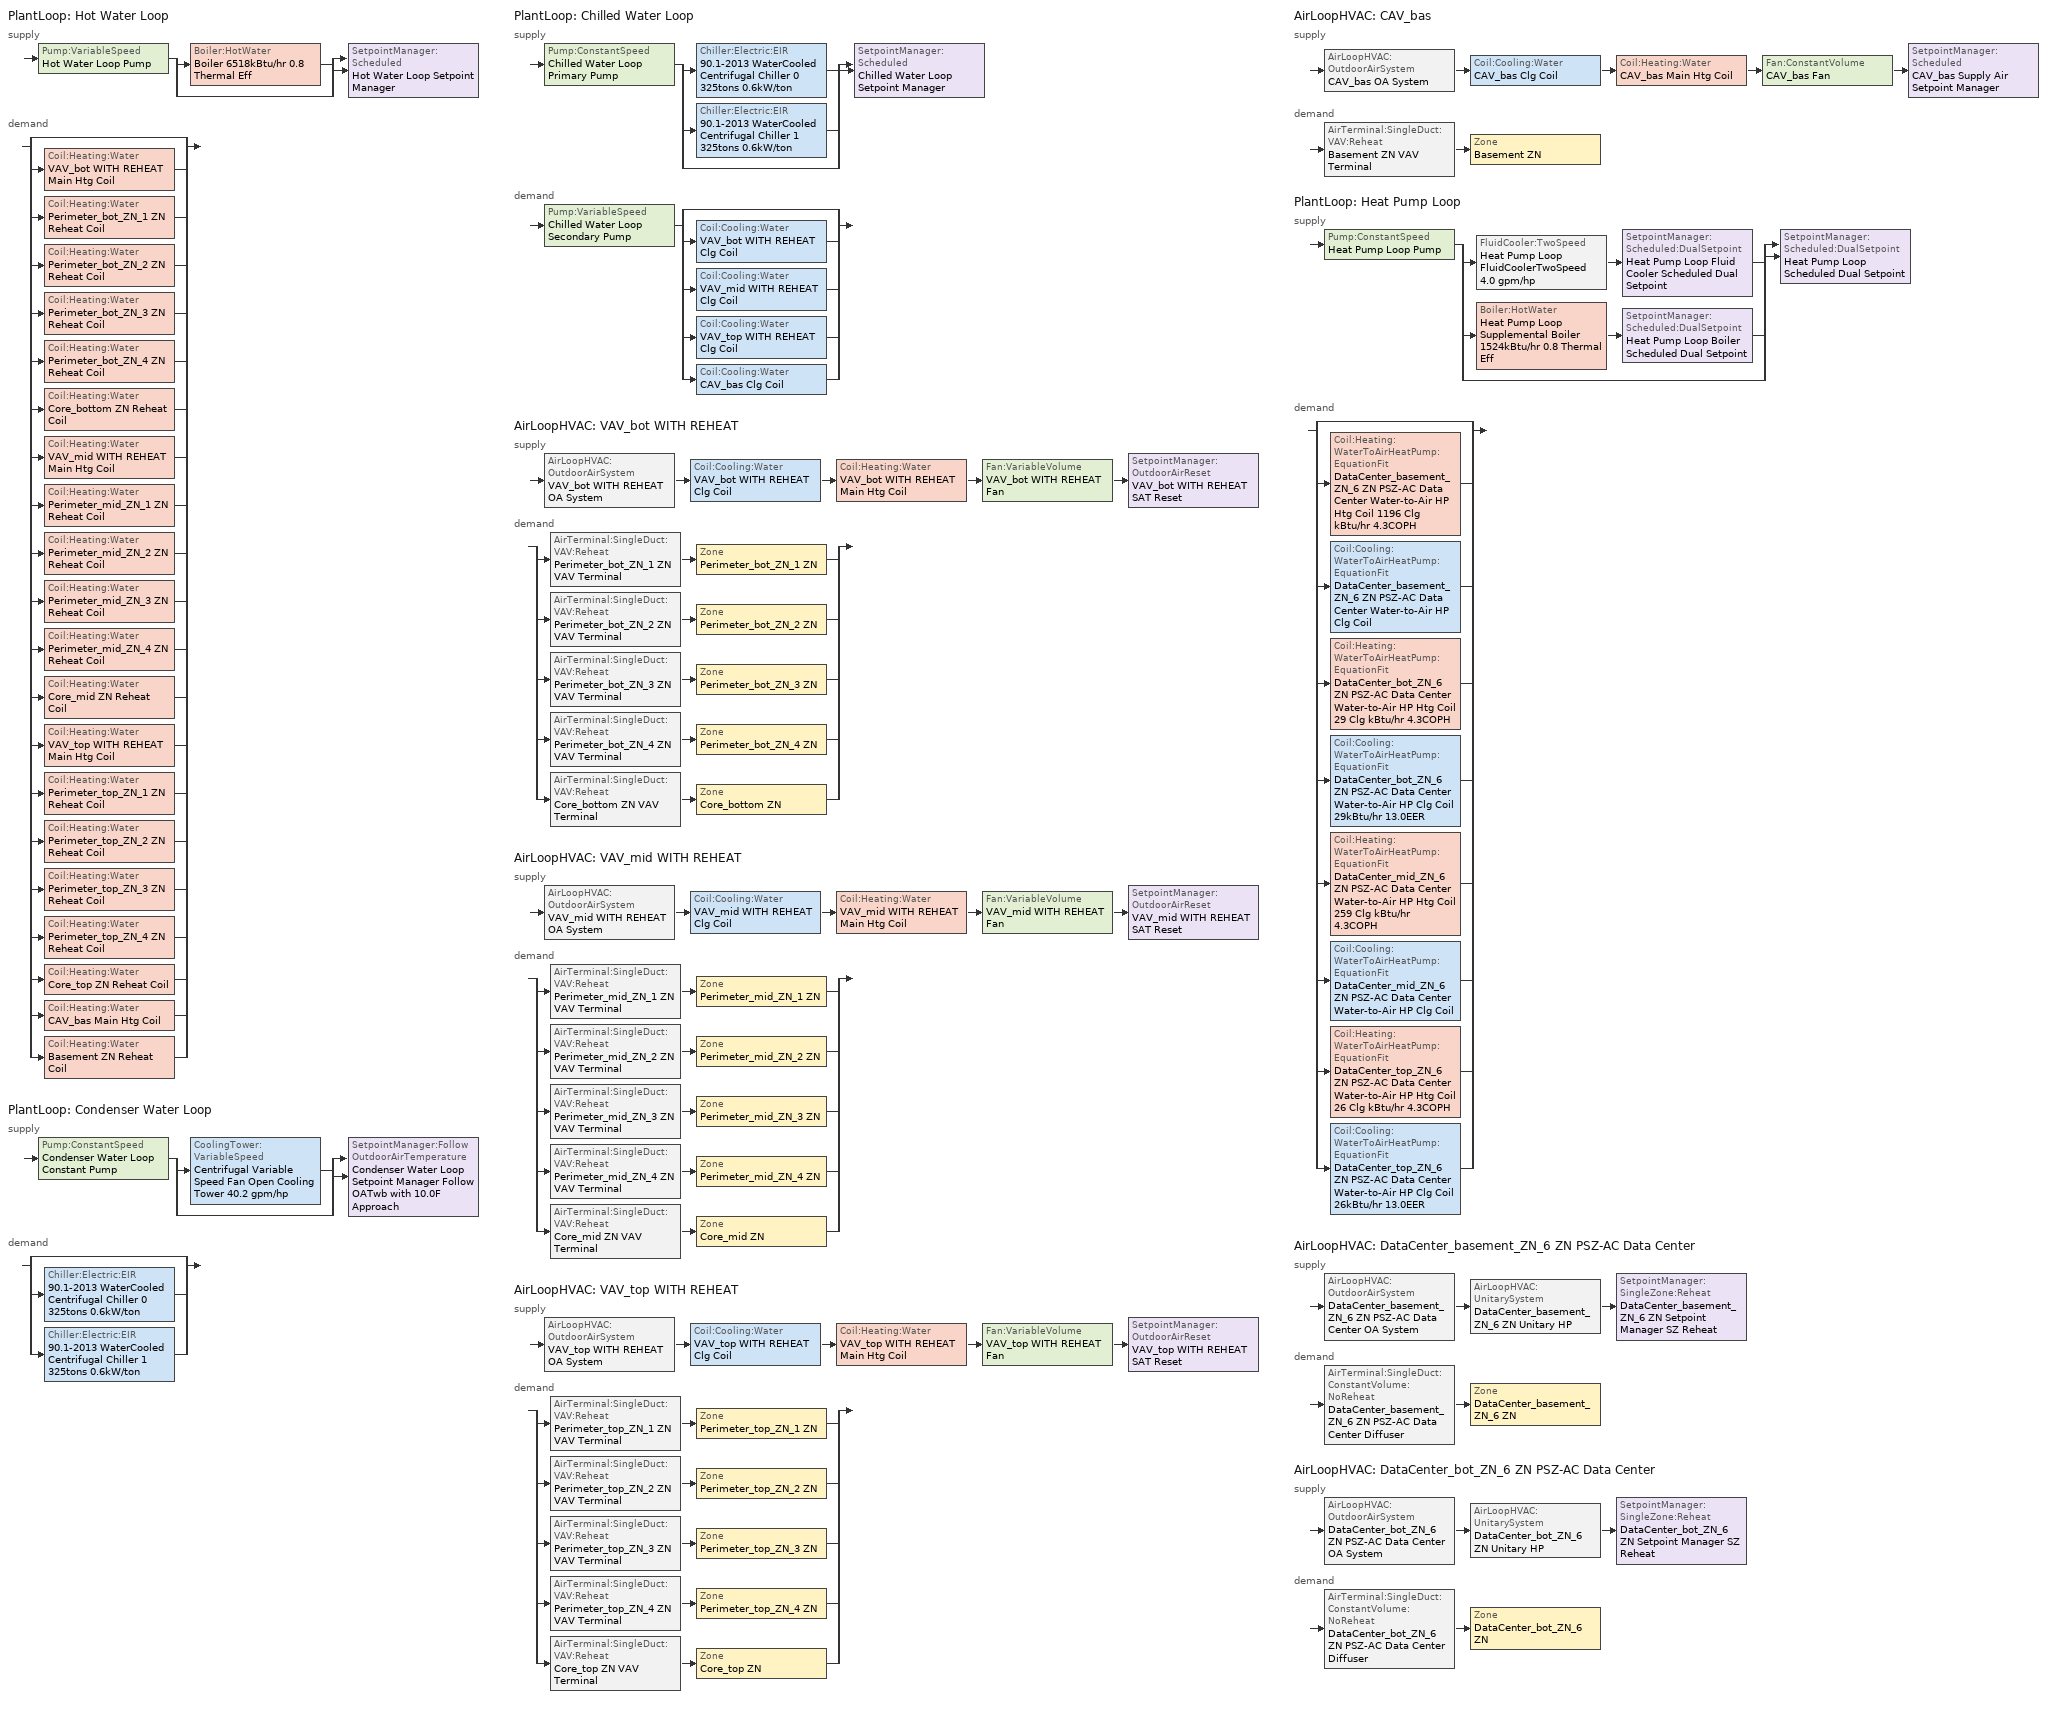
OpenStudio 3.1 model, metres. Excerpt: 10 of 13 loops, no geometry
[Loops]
PlantLoop 'Hot Water Loop'
 supply: Pump:VariableSpeed 'Hot Water Loop Pump' > split
  | Boiler:HotWater 'Boiler 6518kBtu/hr 0.8 Thermal Eff'
  | bypass
  join > SetpointManager:Scheduled 'Hot Water Loop Setpoint Manager'
 demand: split
  | bypass
  | Coil:Heating:Water 'VAV_bot WITH REHEAT Main Htg Coil'
  | Coil:Heating:Water 'Perimeter_bot_ZN_1 ZN Reheat Coil'
  | Coil:Heating:Water 'Perimeter_bot_ZN_2 ZN Reheat Coil'
  | Coil:Heating:Water 'Perimeter_bot_ZN_3 ZN Reheat Coil'
  | Coil:Heating:Water 'Perimeter_bot_ZN_4 ZN Reheat Coil'
  | Coil:Heating:Water 'Core_bottom ZN Reheat Coil'
  | Coil:Heating:Water 'VAV_mid WITH REHEAT Main Htg Coil'
  | Coil:Heating:Water 'Perimeter_mid_ZN_1 ZN Reheat Coil'
  | Coil:Heating:Water 'Perimeter_mid_ZN_2 ZN Reheat Coil'
  | Coil:Heating:Water 'Perimeter_mid_ZN_3 ZN Reheat Coil'
  | Coil:Heating:Water 'Perimeter_mid_ZN_4 ZN Reheat Coil'
  | Coil:Heating:Water 'Core_mid ZN Reheat Coil'
  | Coil:Heating:Water 'VAV_top WITH REHEAT Main Htg Coil'
  | Coil:Heating:Water 'Perimeter_top_ZN_1 ZN Reheat Coil'
  | Coil:Heating:Water 'Perimeter_top_ZN_2 ZN Reheat Coil'
  | Coil:Heating:Water 'Perimeter_top_ZN_3 ZN Reheat Coil'
  | Coil:Heating:Water 'Perimeter_top_ZN_4 ZN Reheat Coil'
  | Coil:Heating:Water 'Core_top ZN Reheat Coil'
  | Coil:Heating:Water 'CAV_bas Main Htg Coil'
  | Coil:Heating:Water 'Basement ZN Reheat Coil'
PlantLoop 'Condenser Water Loop'
 supply: Pump:ConstantSpeed 'Condenser Water Loop Constant Pump' > split
  | CoolingTower:VariableSpeed 'Centrifugal Variable Speed Fan Open Cooling Tower 40.2 gpm/hp'
  | bypass
  join > SetpointManager:FollowOutdoorAirTemperature 'Condenser Water Loop Setpoint Manager Follow OATwb with 10.0F Approach'
 demand: split
  | bypass
  | Chiller:Electric:EIR '90.1-2013 WaterCooled  Centrifugal Chiller 0 325tons 0.6kW/ton'
  | Chiller:Electric:EIR '90.1-2013 WaterCooled  Centrifugal Chiller 1 325tons 0.6kW/ton'
PlantLoop 'Chilled Water Loop'
 supply: Pump:ConstantSpeed 'Chilled Water Loop Primary Pump' > split
  | Chiller:Electric:EIR '90.1-2013 WaterCooled  Centrifugal Chiller 0 325tons 0.6kW/ton'
  | Chiller:Electric:EIR '90.1-2013 WaterCooled  Centrifugal Chiller 1 325tons 0.6kW/ton'
  | bypass
  join > SetpointManager:Scheduled 'Chilled Water Loop Setpoint Manager'
 demand: Pump:VariableSpeed 'Chilled Water Loop Secondary Pump' > split
  | bypass
  | Coil:Cooling:Water 'VAV_bot WITH REHEAT Clg Coil'
  | Coil:Cooling:Water 'VAV_mid WITH REHEAT Clg Coil'
  | Coil:Cooling:Water 'VAV_top WITH REHEAT Clg Coil'
  | Coil:Cooling:Water 'CAV_bas Clg Coil'
AirLoopHVAC 'VAV_bot WITH REHEAT'
 supply: AirLoopHVAC:OutdoorAirSystem 'VAV_bot WITH REHEAT OA System' > Coil:Cooling:Water 'VAV_bot WITH REHEAT Clg Coil' > Coil:Heating:Water 'VAV_bot WITH REHEAT Main Htg Coil' > Fan:VariableVolume 'VAV_bot WITH REHEAT Fan' > SetpointManager:OutdoorAirReset 'VAV_bot WITH REHEAT SAT Reset'
 demand: split
  | AirTerminal:SingleDuct:VAV:Reheat 'Perimeter_bot_ZN_1 ZN VAV Terminal' > Zone 'Perimeter_bot_ZN_1 ZN'
  | AirTerminal:SingleDuct:VAV:Reheat 'Perimeter_bot_ZN_2 ZN VAV Terminal' > Zone 'Perimeter_bot_ZN_2 ZN'
  | AirTerminal:SingleDuct:VAV:Reheat 'Perimeter_bot_ZN_3 ZN VAV Terminal' > Zone 'Perimeter_bot_ZN_3 ZN'
  | AirTerminal:SingleDuct:VAV:Reheat 'Perimeter_bot_ZN_4 ZN VAV Terminal' > Zone 'Perimeter_bot_ZN_4 ZN'
  | AirTerminal:SingleDuct:VAV:Reheat 'Core_bottom ZN VAV Terminal' > Zone 'Core_bottom ZN'
AirLoopHVAC 'VAV_mid WITH REHEAT'
 supply: AirLoopHVAC:OutdoorAirSystem 'VAV_mid WITH REHEAT OA System' > Coil:Cooling:Water 'VAV_mid WITH REHEAT Clg Coil' > Coil:Heating:Water 'VAV_mid WITH REHEAT Main Htg Coil' > Fan:VariableVolume 'VAV_mid WITH REHEAT Fan' > SetpointManager:OutdoorAirReset 'VAV_mid WITH REHEAT SAT Reset'
 demand: split
  | AirTerminal:SingleDuct:VAV:Reheat 'Perimeter_mid_ZN_1 ZN VAV Terminal' > Zone 'Perimeter_mid_ZN_1 ZN'
  | AirTerminal:SingleDuct:VAV:Reheat 'Perimeter_mid_ZN_2 ZN VAV Terminal' > Zone 'Perimeter_mid_ZN_2 ZN'
  | AirTerminal:SingleDuct:VAV:Reheat 'Perimeter_mid_ZN_3 ZN VAV Terminal' > Zone 'Perimeter_mid_ZN_3 ZN'
  | AirTerminal:SingleDuct:VAV:Reheat 'Perimeter_mid_ZN_4 ZN VAV Terminal' > Zone 'Perimeter_mid_ZN_4 ZN'
  | AirTerminal:SingleDuct:VAV:Reheat 'Core_mid ZN VAV Terminal' > Zone 'Core_mid ZN'
AirLoopHVAC 'VAV_top WITH REHEAT'
 supply: AirLoopHVAC:OutdoorAirSystem 'VAV_top WITH REHEAT OA System' > Coil:Cooling:Water 'VAV_top WITH REHEAT Clg Coil' > Coil:Heating:Water 'VAV_top WITH REHEAT Main Htg Coil' > Fan:VariableVolume 'VAV_top WITH REHEAT Fan' > SetpointManager:OutdoorAirReset 'VAV_top WITH REHEAT SAT Reset'
 demand: split
  | AirTerminal:SingleDuct:VAV:Reheat 'Perimeter_top_ZN_1 ZN VAV Terminal' > Zone 'Perimeter_top_ZN_1 ZN'
  | AirTerminal:SingleDuct:VAV:Reheat 'Perimeter_top_ZN_2 ZN VAV Terminal' > Zone 'Perimeter_top_ZN_2 ZN'
  | AirTerminal:SingleDuct:VAV:Reheat 'Perimeter_top_ZN_3 ZN VAV Terminal' > Zone 'Perimeter_top_ZN_3 ZN'
  | AirTerminal:SingleDuct:VAV:Reheat 'Perimeter_top_ZN_4 ZN VAV Terminal' > Zone 'Perimeter_top_ZN_4 ZN'
  | AirTerminal:SingleDuct:VAV:Reheat 'Core_top ZN VAV Terminal' > Zone 'Core_top ZN'
AirLoopHVAC 'CAV_bas'
 supply: AirLoopHVAC:OutdoorAirSystem 'CAV_bas OA System' > Coil:Cooling:Water 'CAV_bas Clg Coil' > Coil:Heating:Water 'CAV_bas Main Htg Coil' > Fan:ConstantVolume 'CAV_bas Fan' > SetpointManager:Scheduled 'CAV_bas Supply Air Setpoint Manager'
 demand: AirTerminal:SingleDuct:VAV:Reheat 'Basement ZN VAV Terminal' > Zone 'Basement ZN'
PlantLoop 'Heat Pump Loop'
 supply: Pump:ConstantSpeed 'Heat Pump Loop Pump' > split
  | FluidCooler:TwoSpeed 'Heat Pump Loop FluidCoolerTwoSpeed 4.0 gpm/hp' > SetpointManager:Scheduled:DualSetpoint 'Heat Pump Loop Fluid Cooler Scheduled Dual Setpoint'
  | Boiler:HotWater 'Heat Pump Loop Supplemental Boiler 1524kBtu/hr 0.8 Thermal Eff' > SetpointManager:Scheduled:DualSetpoint 'Heat Pump Loop Boiler Scheduled Dual Setpoint'
  | bypass
  join > SetpointManager:Scheduled:DualSetpoint 'Heat Pump Loop Scheduled Dual Setpoint'
 demand: split
  | bypass
  | Coil:Heating:WaterToAirHeatPump:EquationFit 'DataCenter_basement_ZN_6 ZN PSZ-AC Data Center Water-to-Air HP Htg Coil 1196 Clg kBtu/hr 4.3COPH'
  | Coil:Cooling:WaterToAirHeatPump:EquationFit 'DataCenter_basement_ZN_6 ZN PSZ-AC Data Center Water-to-Air HP Clg Coil'
  | Coil:Heating:WaterToAirHeatPump:EquationFit 'DataCenter_bot_ZN_6 ZN PSZ-AC Data Center Water-to-Air HP Htg Coil 29 Clg kBtu/hr 4.3COPH'
  | Coil:Cooling:WaterToAirHeatPump:EquationFit 'DataCenter_bot_ZN_6 ZN PSZ-AC Data Center Water-to-Air HP Clg Coil 29kBtu/hr 13.0EER'
  | Coil:Heating:WaterToAirHeatPump:EquationFit 'DataCenter_mid_ZN_6 ZN PSZ-AC Data Center Water-to-Air HP Htg Coil 259 Clg kBtu/hr 4.3COPH'
  | Coil:Cooling:WaterToAirHeatPump:EquationFit 'DataCenter_mid_ZN_6 ZN PSZ-AC Data Center Water-to-Air HP Clg Coil'
  | Coil:Heating:WaterToAirHeatPump:EquationFit 'DataCenter_top_ZN_6 ZN PSZ-AC Data Center Water-to-Air HP Htg Coil 26 Clg kBtu/hr 4.3COPH'
  | Coil:Cooling:WaterToAirHeatPump:EquationFit 'DataCenter_top_ZN_6 ZN PSZ-AC Data Center Water-to-Air HP Clg Coil 26kBtu/hr 13.0EER'
AirLoopHVAC 'DataCenter_basement_ZN_6 ZN PSZ-AC Data Center'
 supply: AirLoopHVAC:OutdoorAirSystem 'DataCenter_basement_ZN_6 ZN PSZ-AC Data Center OA System' > AirLoopHVAC:UnitarySystem 'DataCenter_basement_ZN_6 ZN Unitary HP' > SetpointManager:SingleZone:Reheat 'DataCenter_basement_ZN_6 ZN Setpoint Manager SZ Reheat'
 demand: AirTerminal:SingleDuct:ConstantVolume:NoReheat 'DataCenter_basement_ZN_6 ZN PSZ-AC Data Center Diffuser' > Zone 'DataCenter_basement_ZN_6 ZN'
AirLoopHVAC 'DataCenter_bot_ZN_6 ZN PSZ-AC Data Center'
 supply: AirLoopHVAC:OutdoorAirSystem 'DataCenter_bot_ZN_6 ZN PSZ-AC Data Center OA System' > AirLoopHVAC:UnitarySystem 'DataCenter_bot_ZN_6 ZN Unitary HP' > SetpointManager:SingleZone:Reheat 'DataCenter_bot_ZN_6 ZN Setpoint Manager SZ Reheat'
 demand: AirTerminal:SingleDuct:ConstantVolume:NoReheat 'DataCenter_bot_ZN_6 ZN PSZ-AC Data Center Diffuser' > Zone 'DataCenter_bot_ZN_6 ZN'
[Sizing:Zone] Zone Cooling Design Supply Air Temperature Input Method=SupplyAirTemperature; Zone Cooling Design Supply Air Temperature Difference {deltaC}=11.11; Zone Heating Design Supply Air Temperature Input Method=SupplyAirTemperature; Zone Heating Design Supply Air Temperature {C}=40; Zone Heating Design Supply Air Temperature Difference {deltaC}=11.11; Zone Cooling Design Supply Air Humidity Ratio {kg-H2O/kg-air}=0.0085; Zone Heating Design Supply Air Humidity Ratio {kg-H2O/kg-air}=0.008; Heating Design Air Flow Method=DesignDay; Account for Dedicated Outdoor Air System=No; Dedicated Outdoor Air System Control Strategy=NeutralSupplyAir; Dedicated Outdoor Air Low Setpoint Temperature for Design {C}=autosize; Dedicated Outdoor Air High Setpoint Temperature for Design {C}=autosize
Name | Zone Cooling Design Supply Air Temperature {C} | Cooling Design Air Flow Method
Core_bottom ZN; Core_mid ZN; Core_top ZN; Perimeter_bot_ZN_1 ZN; Perimeter_bot_ZN_2 ZN; Perimeter_bot_ZN_3 ZN; Perimeter_bot_ZN_4 ZN; Perimeter_mid_ZN_1 ZN; Perimeter_mid_ZN_2 ZN; Perimeter_mid_ZN_3 ZN; Perimeter_mid_ZN_4 ZN; Perimeter_top_ZN_1 ZN; Perimeter_top_ZN_2 ZN; Perimeter_top_ZN_3 ZN; Perimeter_top_ZN_4 ZN | 12.7778 | DesignDayWithLimit
DataCenter_basement_ZN_6 ZN; DataCenter_bot_ZN_6 ZN | 12.7778 | DesignDay
GroundFloor_Plenum ZN; MidFloor_Plenum ZN; TopFloor_Plenum ZN | 14 | DesignDay
[Zone equipment]
Basement ZN: Basement ZN VAV Terminal
Core_bottom ZN: Core_bottom ZN VAV Terminal
Core_mid ZN: Core_mid ZN VAV Terminal
Core_top ZN: Core_top ZN VAV Terminal
DataCenter_basement_ZN_6 ZN: DataCenter_basement_ZN_6 ZN PSZ-AC Data Center Diffuser
DataCenter_bot_ZN_6 ZN: DataCenter_bot_ZN_6 ZN PSZ-AC Data Center Diffuser
Perimeter_bot_ZN_1 ZN: Perimeter_bot_ZN_1 ZN VAV Terminal
Perimeter_bot_ZN_2 ZN: Perimeter_bot_ZN_2 ZN VAV Terminal
Perimeter_bot_ZN_3 ZN: Perimeter_bot_ZN_3 ZN VAV Terminal
Perimeter_bot_ZN_4 ZN: Perimeter_bot_ZN_4 ZN VAV Terminal
Perimeter_mid_ZN_1 ZN: Perimeter_mid_ZN_1 ZN VAV Terminal
Perimeter_mid_ZN_2 ZN: Perimeter_mid_ZN_2 ZN VAV Terminal
Perimeter_mid_ZN_3 ZN: Perimeter_mid_ZN_3 ZN VAV Terminal
Perimeter_mid_ZN_4 ZN: Perimeter_mid_ZN_4 ZN VAV Terminal
Perimeter_top_ZN_1 ZN: Perimeter_top_ZN_1 ZN VAV Terminal
Perimeter_top_ZN_2 ZN: Perimeter_top_ZN_2 ZN VAV Terminal
Perimeter_top_ZN_3 ZN: Perimeter_top_ZN_3 ZN VAV Terminal
Perimeter_top_ZN_4 ZN: Perimeter_top_ZN_4 ZN VAV Terminal
[PlantLoop] Plant Loop Volume {m3}=Autocalculate
Name | Fluid Type | Glycol Concentration | Minimum Loop Temperature {C} | Load Distribution Scheme | Maximum Loop Temperature {C} | Common Pipe Simulation
Hot Water Loop | Water | 0 | 10 | Optimal
Condenser Water Loop |  | 0 | 5 | Optimal | 80
Chilled Water Loop |  | 0 | 1 | Optimal | 40 | CommonPipe
Heat Pump Loop | EthyleneGlycol | 40 | 10 | SequentialLoad | 35
[Sizing:Plant]
Name | Loop Type | Design Loop Exit Temperature {C} | Loop Design Temperature Difference {deltaC} | Sizing Option | Zone Timesteps in Averaging Window | Coincident Sizing Factor Mode
Hot Water Loop | Heating | 82.2222 | 11.1111 | NonCoincident | 1 | None
Condenser Water Loop | Condenser | 29.4444 | 5.55556 | Coincident | 6 | GlobalCoolingSizingFactor
Chilled Water Loop | Cooling | 6.66667 | 5.61111 | NonCoincident | 1 | None
Heat Pump Loop | Heating | 39 | 11 | NonCoincident | 1 | None
[SetpointManager:Scheduled] Control Variable=Temperature
Name | Schedule | Setpoint Node or NodeList
Hot Water Loop Setpoint Manager | Hot Water Loop Temp - 180F | Hot Water Loop Supply Outlet Node
Chilled Water Loop Setpoint Manager | Chilled Water Loop Temp - 44F | Chilled Water Loop Supply Outlet Node
CAV_bas Supply Air Setpoint Manager | Supply Air Temp - 55.0F 3 | CAV_bas Supply Outlet Node
[Pump:VariableSpeed] Coefficient 1 of the Part Load Performance Curve=0; Pump Control Type=Intermittent; Skin Loss Radiative Fraction=0.5; Design Power Sizing Method=PowerPerFlowPerPressure; Design Electric Power per Unit Flow Rate {W/(m3/s)}=348701.1; Design Shaft Power per Unit Flow Rate per Unit Head {W-s/m3-Pa}=1.28205; Design Minimum Flow Rate Fraction=0
Name | Rated Pump Head {Pa} | Motor Efficiency | Coefficient 2 of the Part Load Performance Curve | Coefficient 3 of the Part Load Performance Curve | Coefficient 4 of the Part Load Performance Curve | Fraction of Motor Inefficiencies to Fluid Stream
Hot Water Loop Pump | 179344 | 0.924 | 3.2485 | -4.7443 | 2.5294
Chilled Water Loop Secondary Pump | 134508 | 0.936 | 0.0205 | 0.4101 | 0.5753 | 0
[Boiler:HotWater] Fuel Type=NaturalGas; Nominal Thermal Efficiency=0.8; Efficiency Curve Temperature Evaluation Variable=LeavingBoiler; Normalized Boiler Efficiency Curve=Boiler with Minimum Turndown; Minimum Part Load Ratio=0; Maximum Part Load Ratio=1.2; Optimum Part Load Ratio=1; Water Outlet Upper Temperature Limit {C}=95; Parasitic Electric Load {W}=0; Sizing Factor=1
Name | Boiler Flow Mode
Boiler 6518kBtu/hr 0.8 Thermal Eff | LeavingSetpointModulated
Heat Pump Loop Supplemental Boiler 1524kBtu/hr 0.8 Thermal Eff | ConstantFlow
[SetpointManager:FollowOutdoorAirTemperature]
Condenser Water Loop Setpoint Manager Follow OATwb with 10.0F Approach: Control Variable=Temperature; Reference Temperature Type=OutdoorAirWetBulb; Offset Temperature Difference {deltaC}=5.55556; Maximum Setpoint Temperature {C}=29.3556; Minimum Setpoint Temperature {C}=21.1111; Setpoint Node or NodeList=Condenser Water Loop Supply Outlet Node
[Pump:ConstantSpeed] Rated Flow Rate {m3/s}=autosize; Rated Power Consumption {W}=autosize; Fraction of Motor Inefficiencies to Fluid Stream=0; Pump Control Type=Intermittent; Design Power Sizing Method=PowerPerFlowPerPressure; Design Electric Power per Unit Flow Rate {W/(m3/s)}=348701.1; Design Shaft Power per Unit Flow Rate per Unit Head {W-s/m3-Pa}=1.28205
Name | Rated Pump Head {Pa} | Motor Efficiency
Condenser Water Loop Constant Pump | 148557 | 0.941
Chilled Water Loop Primary Pump | 44836 | 0.917
Heat Pump Loop Pump | 179344 | 0.895
[CoolingTower:VariableSpeed]
Centrifugal Variable Speed Fan Open Cooling Tower 40.2 gpm/hp: Model Type=CoolToolsCrossFlow; Design Inlet Air Wet-Bulb Temperature {C}=23.8; Design Approach Temperature {deltaC}=5.55556; Design Range Temperature {deltaC}=5.55556; Design Water Flow Rate {m3/s}=autosize; Design Air Flow Rate {m3/s}=autosize; Design Fan Power {W}=36793.1; Fan Power Ratio Function of Air Flow Rate Ratio Curve=VSD-TWR-FAN-FPLR; Minimum Air Flow Rate Ratio=0.2; Fraction of Tower Capacity in Free Convection Regime=0.125; Basin Heater Capacity {W/K}=0; Basin Heater Setpoint Temperature {C}=2; Evaporation Loss Mode=SaturatedExit; Evaporation Loss Factor {percent/K}=0.2; Drift Loss Percent {percent}=0.008; Blowdown Calculation Mode=ConcentrationRatio; Blowdown Concentration Ratio=3; Number of Cells=2; Cell Control=MaximalCell; Sizing Factor=1
[Chiller:Electric:EIR] Reference Capacity {W}=Autosize; Reference COP {W/W}=6.28036; Reference Leaving Chilled Water Temperature {C}=6.66667; Reference Entering Condenser Fluid Temperature {C}=35; Reference Chilled Water Flow Rate {m3/s}=Autosize; Cooling Capacity Function of Temperature Curve=WaterCooled_Centrifugal_Chiller_2010_PathA_CAPFT; Electric Input to Cooling Output Ratio Function of Temperature Curve=WaterCooled_Centrifugal_Chiller_2010_PathA_EIRFT; Electric Input to Cooling Output Ratio Function of Part Load Ratio Curve=ChlrWtrCentPathAAllEIRRatio_fQRatio; Minimum Part Load Ratio=0.15; Maximum Part Load Ratio=1; Optimum Part Load Ratio=1; Minimum Unloading Ratio=0.25; Condenser Type=WaterCooled; Leaving Chilled Water Lower Temperature Limit {C}=2.22222; Chiller Flow Mode=ConstantFlow; Design Heat Recovery Water Flow Rate {m3/s}=Autosize; Sizing Factor=0.5; Basin Heater Capacity {W/K}=0; Basin Heater Setpoint Temperature {C}=10; Condenser Heat Recovery Relative Capacity Fraction=1
90.1-2013 WaterCooled  Centrifugal Chiller 0 325tons 0.6kW/ton; 90.1-2013 WaterCooled  Centrifugal Chiller 1 325tons 0.6kW/ton
[AirLoopHVAC] Design Supply Air Flow Rate {m3/s}=autosize; Design Return Air Flow Fraction of Supply Air Flow=1
Name | Availability Schedule
VAV_bot WITH REHEAT; VAV_mid WITH REHEAT; VAV_top WITH REHEAT; CAV_bas | OfficeLarge HVACOperationSchd
DataCenter_basement_ZN_6 ZN PSZ-AC Data Center; DataCenter_bot_ZN_6 ZN PSZ-AC Data Center | Always On Discrete
[Sizing:System] Type of Load to Size On=Sensible; Preheat Design Temperature {C}=7.22222; Preheat Design Humidity Ratio {kg-H2O/kg-Air}=0.008; Precool Design Temperature {C}=12.7778; Precool Design Humidity Ratio {kg-H2O/kg-Air}=0.008; Central Cooling Design Supply Air Temperature {C}=12.7778; Sizing Option=Coincident; 100% Outdoor Air in Cooling=No; 100% Outdoor Air in Heating=No; Central Cooling Design Supply Air Humidity Ratio {kg-H2O/kg-Air}=0.0085; Central Heating Design Supply Air Humidity Ratio {kg-H2O/kg-Air}=0.008; Cooling Design Air Flow Method=DesignDay; Cooling Design Air Flow Rate {m3/s}=0; Heating Design Air Flow Method=DesignDay; Heating Design Air Flow Rate {m3/s}=0; System Outdoor Air Method=ZoneSum; Zone Maximum Outdoor Air Fraction=1; Cooling Supply Air Flow Rate Per Floor Area {m3/s-m2}=0.00996765; Cooling Fraction of Autosized Cooling Supply Air Flow Rate=1; Cooling Supply Air Flow Rate Per Unit Cooling Capacity {m3/s-W}=3.94755e-05; Heating Supply Air Flow Rate Per Floor Area {m3/s-m2}=0.00996765; Heating Fraction of Autosized Heating Supply Air Flow Rate=1; Heating Fraction of Autosized Cooling Supply Air Flow Rate=1; Heating Supply Air Flow Rate Per Unit Heating Capacity {m3/s-W}=3.15882e-05; Cooling Design Capacity Method=CoolingDesignCapacity; Cooling Design Capacity {W}=autosize; Cooling Design Capacity Per Floor Area {W/m2}=234.7; Fraction of Autosized Cooling Design Capacity=1; Heating Design Capacity Method=HeatingDesignCapacity; Heating Design Capacity {W}=autosize; Heating Design Capacity Per Floor Area {W/m2}=157; Fraction of Autosized Heating Design Capacity=1; Central Cooling Capacity Control Method=OnOff
Name | Design Outdoor Air Flow Rate {m3/s} | Central Heating Maximum System Air Flow Ratio | Central Heating Design Supply Air Temperature {C}
VAV_bot WITH REHEAT; VAV_top WITH REHEAT | 2.53819 | 0.3 | 12.7778
VAV_mid WITH REHEAT | 25.3819 | 0.3 | 12.7778
CAV_bas | Autosize | 1 | 16.6667
DataCenter_basement_ZN_6 ZN PSZ-AC Data Center; DataCenter_bot_ZN_6 ZN PSZ-AC Data Center | Autosize | 1 | 40
[Fan:VariableVolume] Availability Schedule=Always On Discrete; Pressure Rise {Pa}=1389.92; Maximum Flow Rate {m3/s}=Autosize; Fan Power Minimum Flow Rate Input Method=Fraction; Fan Power Minimum Flow Fraction=0.25; Fan Power Minimum Air Flow Rate {m3/s}=0; Motor In Airstream Fraction=1; Fan Power Coefficient 1=0.04076; Fan Power Coefficient 2=0.0881; Fan Power Coefficient 3=-0.0729; Fan Power Coefficient 4=0.9437; Fan Power Coefficient 5=0
Name | Fan Total Efficiency | Motor Efficiency
VAV_bot WITH REHEAT Fan | 0.61165 | 0.941
VAV_mid WITH REHEAT Fan | 0.6201 | 0.954
VAV_top WITH REHEAT Fan | 0.6084 | 0.936
[Coil:Heating:Water] Availability Schedule=Always On Discrete; Rated Inlet Water Temperature {C}=82.2222; Rated Outlet Water Temperature {C}=71.1111
Name | Rated Inlet Air Temperature {C} | Rated Outlet Air Temperature {C}
VAV_bot WITH REHEAT Main Htg Coil; VAV_mid WITH REHEAT Main Htg Coil; VAV_top WITH REHEAT Main Htg Coil | 7.22222 | 12.7778
Perimeter_bot_ZN_1 ZN Reheat Coil; Perimeter_bot_ZN_2 ZN Reheat Coil; Perimeter_bot_ZN_3 ZN Reheat Coil; Perimeter_bot_ZN_4 ZN Reheat Coil; Core_bottom ZN Reheat Coil; Perimeter_mid_ZN_1 ZN Reheat Coil; Perimeter_mid_ZN_2 ZN Reheat Coil; Perimeter_mid_ZN_3 ZN Reheat Coil; Perimeter_mid_ZN_4 ZN Reheat Coil; Core_mid ZN Reheat Coil; Perimeter_top_ZN_1 ZN Reheat Coil; Perimeter_top_ZN_2 ZN Reheat Coil; Perimeter_top_ZN_3 ZN Reheat Coil; Perimeter_top_ZN_4 ZN Reheat Coil; Core_top ZN Reheat Coil | 12.7778 | 40
CAV_bas Main Htg Coil | 7.22222 | 16.6667
Basement ZN Reheat Coil | 16.6667 | 50
[Controller:WaterCoil] Minimum Actuated Flow {m3/s}=0
Name | Water Coil | Action | Controller Convergence Tolerance {deltaC}
VAV_bot WITH REHEAT Main Htg Coil Controller | VAV_bot WITH REHEAT Main Htg Coil | Normal | 0.0001
VAV_bot WITH REHEAT Clg Coil Controller | VAV_bot WITH REHEAT Clg Coil | Reverse
Perimeter_bot_ZN_1 ZN Reheat Coil Controller | Perimeter_bot_ZN_1 ZN Reheat Coil | Normal | 0.0001
Perimeter_bot_ZN_2 ZN Reheat Coil Controller | Perimeter_bot_ZN_2 ZN Reheat Coil | Normal | 0.0001
Perimeter_bot_ZN_3 ZN Reheat Coil Controller | Perimeter_bot_ZN_3 ZN Reheat Coil | Normal | 0.0001
Perimeter_bot_ZN_4 ZN Reheat Coil Controller | Perimeter_bot_ZN_4 ZN Reheat Coil | Normal | 0.0001
Core_bottom ZN Reheat Coil Controller | Core_bottom ZN Reheat Coil | Normal | 0.0001
VAV_mid WITH REHEAT Main Htg Coil Controller | VAV_mid WITH REHEAT Main Htg Coil | Normal | 0.0001
VAV_mid WITH REHEAT Clg Coil Controller | VAV_mid WITH REHEAT Clg Coil | Reverse
Perimeter_mid_ZN_1 ZN Reheat Coil Controller | Perimeter_mid_ZN_1 ZN Reheat Coil | Normal | 0.0001
Perimeter_mid_ZN_2 ZN Reheat Coil Controller | Perimeter_mid_ZN_2 ZN Reheat Coil | Normal | 0.0001
Perimeter_mid_ZN_3 ZN Reheat Coil Controller | Perimeter_mid_ZN_3 ZN Reheat Coil | Normal | 0.0001
Perimeter_mid_ZN_4 ZN Reheat Coil Controller | Perimeter_mid_ZN_4 ZN Reheat Coil | Normal | 0.0001
Core_mid ZN Reheat Coil Controller | Core_mid ZN Reheat Coil | Normal | 0.0001
VAV_top WITH REHEAT Main Htg Coil Controller | VAV_top WITH REHEAT Main Htg Coil | Normal | 0.0001
VAV_top WITH REHEAT Clg Coil Controller | VAV_top WITH REHEAT Clg Coil | Reverse
Perimeter_top_ZN_1 ZN Reheat Coil Controller | Perimeter_top_ZN_1 ZN Reheat Coil | Normal | 0.0001
Perimeter_top_ZN_2 ZN Reheat Coil Controller | Perimeter_top_ZN_2 ZN Reheat Coil | Normal | 0.0001
Perimeter_top_ZN_3 ZN Reheat Coil Controller | Perimeter_top_ZN_3 ZN Reheat Coil | Normal | 0.0001
Perimeter_top_ZN_4 ZN Reheat Coil Controller | Perimeter_top_ZN_4 ZN Reheat Coil | Normal | 0.0001
Core_top ZN Reheat Coil Controller | Core_top ZN Reheat Coil | Normal | 0.0001
CAV_bas Main Htg Coil Controller | CAV_bas Main Htg Coil | Normal | 0.0001
CAV_bas Clg Coil Controller | CAV_bas Clg Coil | Reverse
Basement ZN Reheat Coil Controller | Basement ZN Reheat Coil | Normal | 0.0001
[Coil:Cooling:Water] Availability Schedule=Always On Discrete; Design Inlet Water Temperature {C}=Autosize; Heat Exchanger Configuration=CrossFlow
VAV_bot WITH REHEAT Clg Coil; VAV_mid WITH REHEAT Clg Coil; VAV_top WITH REHEAT Clg Coil; CAV_bas Clg Coil
[Controller:OutdoorAir] Maximum Outdoor Air Flow Rate {m3/s}=Autosize; Economizer Control Action Type=ModulateFlow; Lockout Type=LockoutWithHeating; Minimum Limit Type=FixedMinimum; High Humidity Control=No
Name | Minimum Outdoor Air Flow Rate {m3/s} | Economizer Control Type | Minimum Outdoor Air Schedule | Controller Mechanical Ventilation | Heat Recovery Bypass Control Type | Minimum Fraction of Outdoor Air Schedule | Economizer Maximum Limit Dry-Bulb Temperature {C} | Economizer Maximum Limit Enthalpy {J/kg}
VAV_bot WITH REHEAT OA Controller | 0 | DifferentialDryBulb | OfficeLarge MinOA_MotorizedDamper_Sched | VAV_bot WITH REHEAT Vent Controller | BypassWhenWithinEconomizerLimits
VAV_mid WITH REHEAT OA Controller | autosize | DifferentialDryBulb | OfficeLarge MinOA_MotorizedDamper_Sched | VAV_mid WITH REHEAT Vent Controller | BypassWhenOAFlowGreaterThanMinimum
VAV_top WITH REHEAT OA Controller | 0 | DifferentialDryBulb | OfficeLarge MinOA_MotorizedDamper_Sched | VAV_top WITH REHEAT Vent Controller | BypassWhenWithinEconomizerLimits
CAV_bas OA Controller | autosize | DifferentialDryBulb | OfficeLarge HVACOperationSchd | CAV_bas Vent Controller | BypassWhenOAFlowGreaterThanMinimum | OfficeLarge MinOA_MotorizedDamper_Sched
DataCenter_basement_ZN_6 ZN PSZ-AC Data Center OA System Controller | autosize | DifferentialDryBulb | DataCenter_basement_ZN_6 ZN PSZ-AC Data Center Occ Sch | Controller Mechanical Ventilation 1 | BypassWhenWithinEconomizerLimits
DataCenter_bot_ZN_6 ZN PSZ-AC Data Center OA System Controller | autosize | NoEconomizer | DataCenter_bot_ZN_6 ZN PSZ-AC Data Center Occ Sch | Controller Mechanical Ventilation 2 | BypassWhenWithinEconomizerLimits |  | 28 | 64000
[Controller:MechanicalVentilation] Availability Schedule=Always On Discrete
Name | System Outdoor Air Method
VAV_bot WITH REHEAT Vent Controller; VAV_top WITH REHEAT Vent Controller | VentilationRateProcedure
VAV_mid WITH REHEAT Vent Controller; CAV_bas Vent Controller; Controller Mechanical Ventilation 1; Controller Mechanical Ventilation 2 | ZoneSum
[AirLoopHVAC:OutdoorAirSystem]
Name | Controller
VAV_bot WITH REHEAT OA System | VAV_bot WITH REHEAT OA Controller
VAV_mid WITH REHEAT OA System | VAV_mid WITH REHEAT OA Controller
VAV_top WITH REHEAT OA System | VAV_top WITH REHEAT OA Controller
CAV_bas OA System | CAV_bas OA Controller
DataCenter_basement_ZN_6 ZN PSZ-AC Data Center OA System | DataCenter_basement_ZN_6 ZN PSZ-AC Data Center OA System Controller
DataCenter_bot_ZN_6 ZN PSZ-AC Data Center OA System | DataCenter_bot_ZN_6 ZN PSZ-AC Data Center OA System Controller
[AvailabilityManager:NightCycle] Applicability Schedule=Always On Discrete; Control Type=CycleOnAny; Thermostat Tolerance {deltaC}=1
Name | Cycling Run Time {s}
Availability Manager Night Cycle 1; Availability Manager Night Cycle 2; Availability Manager Night Cycle 3 | 1800
Availability Manager Night Cycle 4; Availability Manager Night Cycle 5; Availability Manager Night Cycle 6; Availability Manager Night Cycle 7; Availability Manager Night Cycle 8 | 3600
[AirTerminal:SingleDuct:VAV:Reheat] Availability Schedule=Always On Discrete; Maximum Air Flow Rate {m3/s}=AutoSize; Zone Minimum Air Flow Input Method=Constant; Fixed Minimum Air Flow Rate {m3/s}=0; Maximum Hot Water or Steam Flow Rate {m3/s}=AutoSize; Minimum Hot Water or Steam Flow Rate {m3/s}=0; Convergence Tolerance=0.001; Damper Heating Action=ReverseWithLimits; Maximum Flow Fraction During Reheat=0.5; Control For Outdoor Air=No
Name | Constant Minimum Air Flow Fraction | Reheat Coil | Maximum Flow per Zone Floor Area During Reheat {m3/s-m2} | Maximum Reheat Air Temperature {C}
Perimeter_bot_ZN_1 ZN VAV Terminal | 0.205688 | Perimeter_bot_ZN_1 ZN Reheat Coil | AutoSize | 40
Perimeter_bot_ZN_2 ZN VAV Terminal | 0.205688 | Perimeter_bot_ZN_2 ZN Reheat Coil | AutoSize | 40
Perimeter_bot_ZN_3 ZN VAV Terminal | 0.205688 | Perimeter_bot_ZN_3 ZN Reheat Coil | AutoSize | 40
Perimeter_bot_ZN_4 ZN VAV Terminal | 0.205688 | Perimeter_bot_ZN_4 ZN Reheat Coil | AutoSize | 40
Core_bottom ZN VAV Terminal | 0.205688 | Core_bottom ZN Reheat Coil | AutoSize | 40
Perimeter_mid_ZN_1 ZN VAV Terminal | 0.223315 | Perimeter_mid_ZN_1 ZN Reheat Coil | AutoSize | 40
Perimeter_mid_ZN_2 ZN VAV Terminal | 0.223315 | Perimeter_mid_ZN_2 ZN Reheat Coil | AutoSize | 40
Perimeter_mid_ZN_3 ZN VAV Terminal | 0.223315 | Perimeter_mid_ZN_3 ZN Reheat Coil | AutoSize | 40
Perimeter_mid_ZN_4 ZN VAV Terminal | 0.223315 | Perimeter_mid_ZN_4 ZN Reheat Coil | AutoSize | 40
Core_mid ZN VAV Terminal | 0.223315 | Core_mid ZN Reheat Coil | AutoSize | 40
Perimeter_top_ZN_1 ZN VAV Terminal | 0.218999 | Perimeter_top_ZN_1 ZN Reheat Coil | AutoSize | 40
Perimeter_top_ZN_2 ZN VAV Terminal | 0.218999 | Perimeter_top_ZN_2 ZN Reheat Coil | AutoSize | 40
Perimeter_top_ZN_3 ZN VAV Terminal | 0.218999 | Perimeter_top_ZN_3 ZN Reheat Coil | AutoSize | 40
Perimeter_top_ZN_4 ZN VAV Terminal | 0.218999 | Perimeter_top_ZN_4 ZN Reheat Coil | AutoSize | 40
Core_top ZN VAV Terminal | 0.218999 | Core_top ZN Reheat Coil | AutoSize | 40
Basement ZN VAV Terminal | 0.2 | Basement ZN Reheat Coil | 0 | 50
[AirLoopHVAC:ReturnPlenum]
Name | ThermalZone
Air Loop HVAC Return Plenum 1 | GroundFloor_Plenum ZN
Air Loop HVAC Return Plenum 2 | MidFloor_Plenum ZN
Air Loop HVAC Return Plenum 3 | TopFloor_Plenum ZN
[Fan:ConstantVolume]
CAV_bas Fan: Availability Schedule=Always On Discrete; Fan Total Efficiency=0.58175; Pressure Rise {Pa}=622.722; Maximum Flow Rate {m3/s}=AutoSize; Motor Efficiency=0.895; Motor In Airstream Fraction=1
[SetpointManager:Scheduled:DualSetpoint] High Setpoint Schedule=Heat Pump Loop High Temp - 87F; Low Setpoint Schedule=Heat Pump Loop Low Temp - 67F
Name | Setpoint Node or NodeList
Heat Pump Loop Scheduled Dual Setpoint | Heat Pump Loop Supply Outlet Node
Heat Pump Loop Fluid Cooler Scheduled Dual Setpoint | Heat Pump Loop FluidCoolerTwoSpeed 4.0 gpm/hp Outlet Water Node
Heat Pump Loop Boiler Scheduled Dual Setpoint | Heat Pump Loop Supplemental Boiler 1524kBtu/hr 0.8 Thermal Eff Outlet Water Node
[FluidCooler:TwoSpeed]
Heat Pump Loop FluidCoolerTwoSpeed 4.0 gpm/hp: Performance Input Method=UFactorTimesAreaAndDesignWaterFlowRate; High Fan Speed U-factor Times Area Value {W/K}=autosize; Low Fan Speed U-factor Times Area Value {W/K}=autosize; Low Fan Speed U-Factor Times Area Sizing Factor=0.6; High Speed Nominal Capacity {W}=58601; Low Speed Nominal Capacity {W}=28601; Low Speed Nominal Capacity Sizing Factor=0.5; Design Entering Water Temperature {C}=51.67; Design Entering Air Temperature {C}=35; Design Entering Air Wet-bulb Temperature {C}=25.6; Design Water Flow Rate {m3/s}=autosize; High Fan Speed Air Flow Rate {m3/s}=autosize; High Fan Speed Fan Power {W}=30650.4; Low Fan Speed Air Flow Rate {m3/s}=autosize; Low Fan Speed Air Flow Rate Sizing Factor=0.5; Low Fan Speed Fan Power {W}=9195.13; Low Fan Speed Fan Power Sizing Factor=0.16
[SetpointManager:SingleZone:Reheat] Minimum Supply Air Temperature {C}=12.7778; Maximum Supply Air Temperature {C}=40
Name | Control Zone | Setpoint Node or NodeList
DataCenter_basement_ZN_6 ZN Setpoint Manager SZ Reheat | DataCenter_basement_ZN_6 ZN | DataCenter_basement_ZN_6 ZN PSZ-AC Data Center Supply Outlet Node
DataCenter_bot_ZN_6 ZN Setpoint Manager SZ Reheat | DataCenter_bot_ZN_6 ZN | DataCenter_bot_ZN_6 ZN PSZ-AC Data Center Supply Outlet Node
[Fan:OnOff] Availability Schedule=Always On Discrete; Maximum Flow Rate {m3/s}=autosize; Motor In Airstream Fraction=1
Name | Fan Total Efficiency | Pressure Rise {Pa} | Motor Efficiency | Fan Power Ratio Function of Speed Ratio Curve | Fan Efficiency Ratio Function of Speed Ratio Curve
DataCenter_basement_ZN_6 ZN PSZ-AC Data Center Fan | 0.61165 | 1018.77 | 0.941 | Fan On Off Power Curve | Fan On Off Efficiency Curve
DataCenter_bot_ZN_6 ZN PSZ-AC Data Center Fan | 0.55575 | 622.722 | 0.855 | Fan On Off Power Curve 1 | Fan On Off Efficiency Curve 1
[Coil:Heating:WaterToAirHeatPump:EquationFit] Rated Heating Coefficient of Performance {W/W}=4.3; Heating Capacity Coefficient 1=0.237847; Heating Capacity Coefficient 2=-3.35824; Heating Capacity Coefficient 3=3.8064; Heating Capacity Coefficient 4=0.1792; Heating Capacity Coefficient 5=0.128607; Heating Power Consumption Coefficient 1=-3.79176; Heating Power Consumption Coefficient 2=3.38799; Heating Power Consumption Coefficient 3=1.50226; Heating Power Consumption Coefficient 4=-0.177654; Heating Power Consumption Coefficient 5=-0.10308
DataCenter_basement_ZN_6 ZN PSZ-AC Data Center Water-to-Air HP Htg Coil 1196 Clg kBtu/hr 4.3COPH; DataCenter_bot_ZN_6 ZN PSZ-AC Data Center Water-to-Air HP Htg Coil 29 Clg kBtu/hr 4.3COPH; DataCenter_mid_ZN_6 ZN PSZ-AC Data Center Water-to-Air HP Htg Coil 259 Clg kBtu/hr 4.3COPH; DataCenter_top_ZN_6 ZN PSZ-AC Data Center Water-to-Air HP Htg Coil 26 Clg kBtu/hr 4.3COPH
[Coil:Cooling:WaterToAirHeatPump:EquationFit] Total Cooling Capacity Coefficient 1=-4.30267; Total Cooling Capacity Coefficient 2=7.18537; Total Cooling Capacity Coefficient 3=-2.23947; Total Cooling Capacity Coefficient 4=0.139996; Total Cooling Capacity Coefficient 5=0.10266; Sensible Cooling Capacity Coefficient 1=6.00194; Sensible Cooling Capacity Coefficient 2=22.6301; Sensible Cooling Capacity Coefficient 3=-26.7961; Sensible Cooling Capacity Coefficient 4=-1.72375; Sensible Cooling Capacity Coefficient 5=0.490645; Sensible Cooling Capacity Coefficient 6=0.0693119; Cooling Power Consumption Coefficient 1=-5.67776; Cooling Power Consumption Coefficient 2=0.438988; Cooling Power Consumption Coefficient 3=5.84528; Cooling Power Consumption Coefficient 4=0.141606; Cooling Power Consumption Coefficient 5=-0.168728
Name | Rated Cooling Coefficient of Performance {W/W}
DataCenter_basement_ZN_6 ZN PSZ-AC Data Center Water-to-Air HP Clg Coil; DataCenter_mid_ZN_6 ZN PSZ-AC Data Center Water-to-Air HP Clg Coil | 3.4
DataCenter_bot_ZN_6 ZN PSZ-AC Data Center Water-to-Air HP Clg Coil 29kBtu/hr 13.0EER; DataCenter_top_ZN_6 ZN PSZ-AC Data Center Water-to-Air HP Clg Coil 26kBtu/hr 13.0EER | 4.46473
[Coil:Heating:Electric] Availability Schedule=Always On Discrete; Efficiency=1
DataCenter_basement_ZN_6 ZN PSZ-AC Data Center Electric Backup Htg Coil; DataCenter_bot_ZN_6 ZN PSZ-AC Data Center Electric Backup Htg Coil
[AirLoopHVAC:UnitarySystem] Control Type=Load; Dehumidification Control Type=None; Fan Placement=BlowThrough; Supply Air Fan Operating Mode Schedule=Always On Discrete; DX Heating Coil Sizing Ratio=1; Use DOAS DX Cooling Coil=No; DOAS DX Cooling Coil Leaving Minimum Air Temperature {C}=2; Latent Load Control=SensibleOnlyLoadControl; Supply Air Flow Rate During Cooling Operation {m3/s}=Autosize; Supply Air Flow Rate During Heating Operation {m3/s}=Autosize; Supply Air Flow Rate When No Cooling or Heating is Required {m3/s}=Autosize; Maximum Supply Air Temperature {C}=80; Maximum Outdoor Dry-Bulb Temperature for Supplemental Heater Operation {C}=4.44444; Maximum Cycling Rate {cycles/hr}=2.5; Heat Pump Time Constant {s}=60; Fraction of On-Cycle Power Use=0.01; Heat Pump Fan Delay Time {s}=60; Ancilliary On-Cycle Electric Power {W}=0; Ancilliary Off-Cycle Electric Power {W}=0
Name | Controlling Zone or Thermostat Location | Supply Fan | Heating Coil | Cooling Coil | Supplemental Heating Coil
DataCenter_basement_ZN_6 ZN Unitary HP | DataCenter_basement_ZN_6 ZN | DataCenter_basement_ZN_6 ZN PSZ-AC Data Center Fan | DataCenter_basement_ZN_6 ZN PSZ-AC Data Center Water-to-Air HP Htg Coil 1196 Clg kBtu/hr 4.3COPH | DataCenter_basement_ZN_6 ZN PSZ-AC Data Center Water-to-Air HP Clg Coil | DataCenter_basement_ZN_6 ZN PSZ-AC Data Center Electric Backup Htg Coil
DataCenter_bot_ZN_6 ZN Unitary HP | DataCenter_bot_ZN_6 ZN | DataCenter_bot_ZN_6 ZN PSZ-AC Data Center Fan | DataCenter_bot_ZN_6 ZN PSZ-AC Data Center Water-to-Air HP Htg Coil 29 Clg kBtu/hr 4.3COPH | DataCenter_bot_ZN_6 ZN PSZ-AC Data Center Water-to-Air HP Clg Coil 29kBtu/hr 13.0EER | DataCenter_bot_ZN_6 ZN PSZ-AC Data Center Electric Backup Htg Coil
[AirTerminal:SingleDuct:ConstantVolume:NoReheat] Availability Schedule=Always On Discrete; Maximum Air Flow Rate {m3/s}=AutoSize
DataCenter_basement_ZN_6 ZN PSZ-AC Data Center Diffuser; DataCenter_bot_ZN_6 ZN PSZ-AC Data Center Diffuser
[EnergyManagementSystem:Sensor]
Name | Output Variable or Output Meter | Output Variable or Output Meter Index Key
Facility_Int_LTG | InteriorLights:Electricity
OAT; OAT_1; OAT_2; OAT_3 | Site Outdoor Air Drybulb Temperature | Environment
[EnergyManagementSystem:Program]
Transformer_Load_Prog: SET Wired_LTG = Facility_Int_LTG*0.0281
DataCenterbasementZN6ZNPSZACDataCenterOptimumStartProg0: IF DaylightSavings==0 && DayOfWeek>1 && Hour==5 && OAT<23.9 && OAT>1.7; SET DataCenterbasementZN6ZNPSZACDataCenterClgSch0 = 29.4; SET DataCenterbasementZN6ZNPSZACDataCenterHtgSch0 = 15.6; ELSEIF DaylightSavings==0 && DayOfWeek==1 && Hour==7 && OAT<23.9 && OAT>1.7; SET DataCenterbasementZN6ZNPSZACDataCenterClgSch0 = 29.4; SET DataCenterbasementZN6ZNPSZACDataCenterHtgSch0 = 15.6; ELSEIF DaylightSavings==1 && DayOfWeek>1 && Hour==4 && OAT<23.9 && OAT>1.7; SET DataCenterbasementZN6ZNPSZACDataCenterClgSch0 = 29.4; SET DataCenterbasementZN6ZNPSZACDataCenterHtgSch0 = 15.6; ELSEIF DaylightSavings==1 && DayOfWeek==1 && Hour==6 && OAT<23.9 && OAT>1.7; SET DataCenterbasementZN6ZNPSZACDataCenterClgSch0 = 29.4; SET DataCenterbasementZN6ZNPSZACDataCenterHtgSch0 = 15.6; ELSE; SET DataCenterbasementZN6ZNPSZACDataCenterClgSch0 = NULL; SET DataCenterbasementZN6ZNPSZACDataCenterHtgSch0 = NULL; ENDIF
VAVbotWITHREHEATOptimumStartProg0: IF DaylightSavings==0 && DayOfWeek>1 && Hour==5 && OAT_1<23.9 && OAT_1>1.7; SET VAVbotWITHREHEATClgSch0 = 29.4; SET VAVbotWITHREHEATHtgSch0 = 15.6; ELSEIF DaylightSavings==0 && DayOfWeek==1 && Hour==7 && OAT_1<23.9 && OAT_1>1.7; SET VAVbotWITHREHEATClgSch0 = 29.4; SET VAVbotWITHREHEATHtgSch0 = 15.6; ELSEIF DaylightSavings==1 && DayOfWeek>1 && Hour==4 && OAT_1<23.9 && OAT_1>1.7; SET VAVbotWITHREHEATClgSch0 = 29.4; SET VAVbotWITHREHEATHtgSch0 = 15.6; ELSEIF DaylightSavings==1 && DayOfWeek==1 && Hour==6 && OAT_1<23.9 && OAT_1>1.7; SET VAVbotWITHREHEATClgSch0 = 29.4; SET VAVbotWITHREHEATHtgSch0 = 15.6; ELSE; SET VAVbotWITHREHEATClgSch0 = NULL; SET VAVbotWITHREHEATHtgSch0 = NULL; ENDIF
VAVmidWITHREHEATOptimumStartProg0: IF DaylightSavings==0 && DayOfWeek>1 && Hour==5 && OAT_2<23.9 && OAT_2>1.7; SET VAVmidWITHREHEATClgSch0 = 29.4; SET VAVmidWITHREHEATHtgSch0 = 15.6; ELSEIF DaylightSavings==0 && DayOfWeek==1 && Hour==7 && OAT_2<23.9 && OAT_2>1.7; SET VAVmidWITHREHEATClgSch0 = 29.4; SET VAVmidWITHREHEATHtgSch0 = 15.6; ELSEIF DaylightSavings==1 && DayOfWeek>1 && Hour==4 && OAT_2<23.9 && OAT_2>1.7; SET VAVmidWITHREHEATClgSch0 = 29.4; SET VAVmidWITHREHEATHtgSch0 = 15.6; ELSEIF DaylightSavings==1 && DayOfWeek==1 && Hour==6 && OAT_2<23.9 && OAT_2>1.7; SET VAVmidWITHREHEATClgSch0 = 29.4; SET VAVmidWITHREHEATHtgSch0 = 15.6; ELSE; SET VAVmidWITHREHEATClgSch0 = NULL; SET VAVmidWITHREHEATHtgSch0 = NULL; ENDIF
[SetpointManager:OutdoorAirReset] Control Variable=Temperature; Setpoint at Outdoor Low Temperature {C}=15.5556; Outdoor Low Temperature {C}=10; Setpoint at Outdoor High Temperature {C}=12.7778; Outdoor High Temperature {C}=21.1111
Name | Setpoint Node or NodeList
VAV_bot WITH REHEAT SAT Reset | VAV_bot WITH REHEAT Supply Outlet Node
VAV_mid WITH REHEAT SAT Reset | VAV_mid WITH REHEAT Supply Outlet Node
VAV_top WITH REHEAT SAT Reset | VAV_top WITH REHEAT Supply Outlet Node
[Schedule:Constant]
Always On Discrete: Value=1
[Schedule:Ruleset]
Name | Default Day Schedule | Summer Design Day Schedule | Winter Design Day Schedule
Hot Water Loop Temp - 180F | Hot Water Loop Temp - 180F Default
Chilled Water Loop Temp - 44F | Chilled Water Loop Temp - 44F Default
OfficeLarge HVACOperationSchd | OfficeLarge HVACOperationSchd Default | OfficeLarge HVACOperationSchd Summer Design Day | OfficeLarge HVACOperationSchd Winter Design Day
OfficeLarge MinOA_MotorizedDamper_Sched | OfficeLarge MinOA_MotorizedDamper_Sched Default | OfficeLarge MinOA_MotorizedDamper_Sched Summer Design Day | OfficeLarge MinOA_MotorizedDamper_Sched Winter Design Day
Supply Air Temp - 55.0F 3 | Supply Air Temp - 55.0F Default 3
Heat Pump Loop High Temp - 87F | Heat Pump Loop High Temp - 87F Default
Heat Pump Loop Low Temp - 67F | Heat Pump Loop Low Temp - 67F Default
DataCenter_basement_ZN_6 ZN PSZ-AC Data Center Occ Sch | DataCenter_basement_ZN_6 ZN PSZ-AC Data Center Occ Sch Default | DataCenter_basement_ZN_6 ZN PSZ-AC Data Center Occ Sch Summer Design Day | DataCenter_basement_ZN_6 ZN PSZ-AC Data Center Occ Sch Winter Design Day
DataCenter_bot_ZN_6 ZN PSZ-AC Data Center Occ Sch | DataCenter_bot_ZN_6 ZN PSZ-AC Data Center Occ Sch Default | DataCenter_bot_ZN_6 ZN PSZ-AC Data Center Occ Sch Summer Design Day | DataCenter_bot_ZN_6 ZN PSZ-AC Data Center Occ Sch Winter Design Day
[Schedule:Day]
Hot Water Loop Temp - 180F Default: 24, 0, 82.2222
Chilled Water Loop Temp - 44F Default: 24, 0, 6.66667
OfficeLarge HVACOperationSchd Default; OfficeLarge MinOA_MotorizedDamper_Sched Default; DataCenter_basement_ZN_6 ZN PSZ-AC Data Center Occ Sch Default; DataCenter_bot_ZN_6 ZN PSZ-AC Data Center Occ Sch Default: 24, 0, 0
OfficeLarge HVACOperationSchd Summer Design Day; OfficeLarge HVACOperationSchd SmrDsn|Wkdy Day: 6, 0, 0, 22, 0, 1, 24, 0, 0
OfficeLarge HVACOperationSchd Winter Design Day; OfficeLarge HVACOperationSchd WntrDsn|Sat Day: 6, 0, 0, 18, 0, 1, 24, 0, 0
OfficeLarge MinOA_MotorizedDamper_Sched Summer Design Day; OfficeLarge MinOA_MotorizedDamper_Sched SmrDsn|Wkdy Day: 7, 0, 0, 22, 0, 1, 24, 0, 0
OfficeLarge MinOA_MotorizedDamper_Sched Winter Design Day; OfficeLarge MinOA_MotorizedDamper_Sched WntrDsn|Sat Day: 7, 0, 0, 18, 0, 1, 24, 0, 0
Supply Air Temp - 55.0F Default 3: 24, 0, 12.7778
Heat Pump Loop High Temp - 87F Default: 24, 0, 30.5556
Heat Pump Loop Low Temp - 67F Default: 24, 0, 19.4444
DataCenter_basement_ZN_6 ZN PSZ-AC Data Center Occ Sch Winter Design Day; DataCenter_basement_ZN_6 ZN PSZ-AC Data Center Occ Sch Summer Design Day; DataCenter_bot_ZN_6 ZN PSZ-AC Data Center Occ Sch Winter Design Day; DataCenter_bot_ZN_6 ZN PSZ-AC Data Center Occ Sch Summer Design Day: 24, 0, 1
[Schedule:Rule] Date Specification Type=DateRange; Start Month=1; Start Day=1; End Month=12; End Day=31
Name | Schedule Ruleset | Rule Order | Day Schedule | Apply Monday | Apply Tuesday | Apply Wednesday | Apply Thursday | Apply Friday | Apply Saturday
Schedule Rule 27 | OfficeLarge HVACOperationSchd | 1 | OfficeLarge HVACOperationSchd SmrDsn|Wkdy Day | Yes | Yes | Yes | Yes | Yes
Schedule Rule 28 | OfficeLarge HVACOperationSchd | 0 | OfficeLarge HVACOperationSchd WntrDsn|Sat Day |  |  |  |  |  | Yes
Schedule Rule 29 | OfficeLarge MinOA_MotorizedDamper_Sched | 1 | OfficeLarge MinOA_MotorizedDamper_Sched SmrDsn|Wkdy Day | Yes | Yes | Yes | Yes | Yes
Schedule Rule 30 | OfficeLarge MinOA_MotorizedDamper_Sched | 0 | OfficeLarge MinOA_MotorizedDamper_Sched WntrDsn|Sat Day |  |  |  |  |  | Yes
[Curve:Cubic] Minimum Value of x=0
Name | Coefficient1 Constant | Coefficient2 x | Coefficient3 x**2 | Coefficient4 x**3 | Maximum Value of x
VSD-TWR-FAN-FPLR | 0.331629 | -0.885676 | 0.605565 | 0.948482 | 1
Fan On Off Efficiency Curve; Fan On Off Efficiency Curve 1 | 1 | 0 | 0 | 0 | 1
Boiler with Minimum Turndown | 0.7791 | 1.4745 | -2.5795 | 1.3467 | 1.3
[Curve:Exponent] Coefficient1 Constant=1; Coefficient2 Constant=0; Coefficient3 Constant=0; Minimum Value of x=0; Maximum Value of x=1
Fan On Off Power Curve; Fan On Off Power Curve 1
[Curve:Biquadratic] Minimum Value of x=5; Maximum Value of x=10; Minimum Value of y=17.78; Maximum Value of y=46.11
Name | Coefficient1 Constant | Coefficient2 x | Coefficient3 x**2 | Coefficient4 y | Coefficient5 y**2 | Coefficient6 x*y
WaterCooled_Centrifugal_Chiller_2010_PathA_CAPFT | 0.760017 | 0.0147432 | 0.0002144 | 0.0207218 | -0.0006425 | 0.0008007
WaterCooled_Centrifugal_Chiller_2010_PathA_EIRFT | 0.677258 | 0.0117857 | -0.0001967 | 0.0014414 | 0.0003005 | -0.0006807
[Curve:Quadratic]
ChlrWtrCentPathAAllEIRRatio_fQRatio: Coefficient1 Constant=0.222149; Coefficient2 x=0.503156; Coefficient3 x**2=0.256905; Minimum Value of x=0.1; Maximum Value of x=1; Minimum Curve Output=0.28
